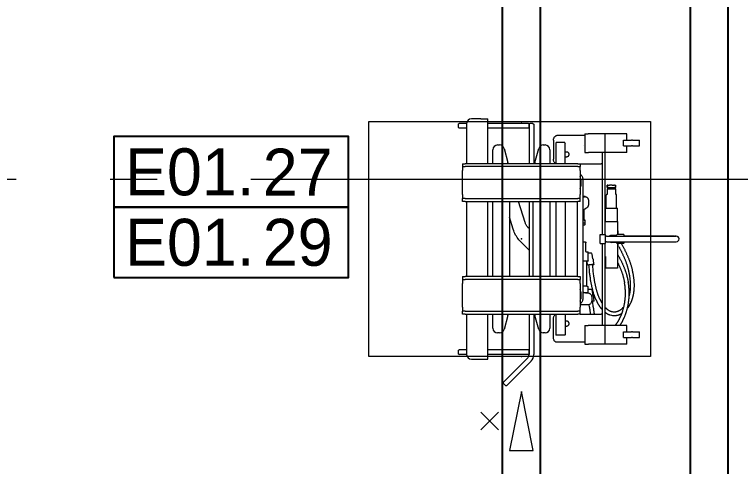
# Model space of a CAD drawing. Header units: millimetres. Extents: x -187347 to 135007, y -6415 to 292048.
# Drawn here: x -66395 to -64849, y 25443 to 26405 of the extents above; entities that cross this region are included whole.
import ezdxf
from ezdxf.enums import TextEntityAlignment as Align

# ---------------------------------------------------------------- set-up
doc = ezdxf.new("R2010")
doc.units = ezdxf.units.MM
doc.header["$LTSCALE"] = 100
doc.linetypes.add('Z_LINE-CNTR', pattern=[17, 12, -2, 1, -2])
doc.layers.get('0').update_dxf_attribs({"lineweight": 18})
doc.layers.add('LAYOUT', color=3, linetype='Continuous', lineweight=18)
doc.layers.add('S-GRID', color=7, linetype='Continuous', lineweight=5)
doc.layers.add('POSNR', color=4, linetype='Continuous')
doc.layers.add('STEEL', color=5, linetype='Continuous')
doc.styles.add('015_100', font='', dxfattribs={"height": 150})
doc.styles.get('015_100').set_extended_font_data('Univers 45 Light')

# ---------------------------------------------------------------- blocks, each defined once
blk = doc.blocks.new('General_posnr_weighing')
at = {"layer": 'POSNR', "color": 4, "linetype": 'Continuous'}
blk.add_lwpolyline([(-250, -75), (250, -75), (250, 75), (-250, 75)], close=True, dxfattribs=at)
at = {"layer": 'POSNR', "color": 4, "linetype": 'Continuous', "style": '015_100', "flags": 8}
for tag, p in [('E01.', (-88.2, 0)), ('XX', (141.8, 0))]:
    blk.add_attdef(tag, text='', height=100, dxfattribs=at).set_placement(p, align=Align.MIDDLE)
blk = doc.blocks.new('dropstation')
at = {"color": 5, "linetype": 'Continuous', "ltscale": 20}
for p, q in [((858623.5, 732624.4), (858598.5, 732499.4)), ((858648.5, 732499.4), (858623.5, 732624.4)), ((858537.3, 732543.1), (858574.8, 732580.6)), ((858537.3, 732580.6), (858574.8, 732543.1)), ((858598.5, 732499.4), (858648.5, 732499.4))]:
    blk.add_line(p, q, dxfattribs=at)
for p in [(858623.5, 733198.5), (858623.5, 732949.4), (858623.5, 732699.4)]:
    blk.add_point(p, dxfattribs=at)
at = {"layer": 'LAYOUT'}
for p, q in [((858537.5, 733205.4), (858517, 733205.4)), ((858537.5, 733205.4), (858552, 733205.4)), ((858552, 733109.4), (858552, 733205.4)), ((858489.9, 733194.4), (858490.9, 733195.4)), ((858489.9, 733190.4), (858489.9, 733194.4)), ((858489.9, 733186.4), (858489.9, 733190.4)), ((858489.9, 733186.4), (858490.9, 733185.4)), ((858507, 733195.4), (858490.9, 733195.4)), ((858507, 733185.4), (858490.9, 733185.4)), ((858507, 733195.4), (858507, 733109.4)), ((858562.5, 733195.4), (858552, 733195.4)), ((858562.5, 733185.4), (858552, 733185.4)), ((858638.9, 733195.4), (858562.5, 733195.4)), ((858638.9, 733185.4), (858562.5, 733185.4)), ((858639.9, 733194.4), (858638.9, 733195.4)), ((858639.9, 733186.4), (858638.9, 733185.4)), ((858641.9, 733195.4), (858639.9, 733193.4)), ((858639.9, 733190.4), (858639.9, 733194.4)), ((858639.9, 733193.4), (858639.9, 733109.4)), ((858639.9, 733186.4), (858639.9, 733190.4)), ((858647.9, 733195.4), (858641.9, 733195.4)), ((858647.9, 733195.4), (858649.9, 733193.4)), ((858649.9, 733193.4), (858649.9, 733109.4)), ((858758.4, 733169.4), (858699.1, 733169.4)), ((858758.4, 733173.4), (858765.5, 733173.4)), ((858758.4, 733173.4), (858758.4, 733133.4)), ((858811.5, 733173.4), (858765.5, 733173.4)), ((858802.3, 733173.4), (858766.2, 733173.4)), ((858802.3, 733133.4), (858802.3, 733173.4)), ((858848.3, 733173.4), (858802.3, 733173.4)), ((858848.3, 733159.4), (858848.3, 733173.4)), ((858692, 733159.4), (858692, 733119.4)), ((858697.8, 733154.4), (858696.8, 733153.4)), ((858700.5, 733154.4), (858697.8, 733154.4)), ((858715.8, 733154.4), (858700.5, 733154.4)), ((858715.8, 733154.4), (858716.7, 733153.5)), ((858841.2, 733159.4), (858855.3, 733159.4)), ((858841.2, 733147.4), (858841.2, 733159.4)), ((858855.4, 733159.4), (858855.3, 733159.4)), ((858855.4, 733159.4), (858858.3, 733159.4)), ((858860.3, 733159.4), (858858.3, 733159.4)), ((858860.3, 733159.4), (858875.3, 733159.4)), ((858875.3, 733147.4), (858875.3, 733159.4)), ((858563, 733109.4), (858563, 733139.4)), ((858573, 733149.4), (858577, 733149.4)), ((858586.6, 733142), (858594.6, 733112.1)), ((858652.4, 733112.1), (858660.4, 733142)), ((858670.1, 733149.4), (858674, 733149.4)), ((858684, 733139.4), (858684, 733109.4)), ((858696.8, 733153.4), (858696.8, 733109.4)), ((858716.7, 733153.5), (858716.8, 733153.4)), ((858716.8, 733109.4), (858716.8, 733153.4)), ((858756.6, 733147.8), (858756.6, 733147.8)), ((858756.6, 733147.8), (858756.6, 733147.8)), ((858841.2, 733147.4), (858855.3, 733147.4)), ((858848.3, 733133.4), (858848.3, 733147.4)), ((858855.4, 733147.4), (858855.3, 733147.4)), ((858855.4, 733147.4), (858858.3, 733147.4)), ((858860.3, 733147.4), (858858.3, 733147.4)), ((858860.3, 733147.4), (858875.3, 733147.4)), ((858716.8, 733134.9), (858720.6, 733134.9)), ((858716.8, 733123.9), (858720.6, 733123.9)), ((858758.4, 733133.4), (858765.5, 733133.4)), ((858765.5, 733133.4), (858766.2, 733133.4)), ((858802.3, 733133.4), (858766.2, 733133.4)), ((858796.3, 732958.9), (858796.3, 733133.4)), ((858802.3, 732986.4), (858802.3, 733133.4)), ((858848.3, 733133.4), (858802.3, 733133.4)), ((858498.5, 733109.4), (858503.5, 733109.4)), ((858498.5, 733109.4), (858498.5, 733103.4)), ((858743.5, 733109.4), (858503.5, 733109.4)), ((858743.5, 733109.4), (858748.5, 733109.4)), ((858748.5, 733109.4), (858793.8, 733109.4)), ((858748.5, 733109.4), (858748.5, 733103.4)), ((858796.3, 733109.4), (858793.8, 733109.4)), ((858498.5, 733103.4), (858498.5, 733094.8)), ((858498.5, 733103.4), (858503.5, 733103.4)), ((858498.5, 733043.9), (858498.5, 733094.8)), ((858743.5, 733103.4), (858503.5, 733103.4)), ((858743.5, 733103.4), (858748.5, 733103.4)), ((858748.5, 733094.8), (858748.5, 733103.4)), ((858748.5, 733094.8), (858748.5, 733043.9)), ((858749.3, 733087.4), (858748.5, 733088)), ((858750, 733076.9), (858750, 733061.9)), ((858754.6, 733074.4), (858754.6, 732824.4)), ((858806.5, 733064.2), (858806.5, 733059.2)), ((858806.5, 733064.2), (858806.5, 733064.2)), ((858806.5, 733059.2), (858806.5, 733064.2)), ((858807.9, 733064.2), (858806.5, 733064.2)), ((858807.9, 733064.2), (858808.3, 733064.2)), ((858808.3, 733064.2), (858809.4, 733064.2)), ((858809.4, 733064.2), (858810.7, 733064.2)), ((858810.7, 733064.2), (858811.4, 733064.2)), ((858814, 733064.2), (858811.4, 733064.2)), ((858817, 733064.2), (858814, 733064.2)), ((858817, 733064.2), (858819.7, 733064.2)), ((858819.7, 733064.2), (858820.4, 733064.2)), ((858821.7, 733064.2), (858820.4, 733064.2)), ((858821.7, 733064.2), (858822.8, 733064.2)), ((858822.8, 733064.2), (858823.2, 733064.2)), ((858823.2, 733064.2), (858824.5, 733064.2)), ((858824.5, 733059.2), (858824.5, 733064.2)), ((858824.5, 733059.2), (858824.5, 733064.2)), ((858824.5, 733064.2), (858824.5, 733064.2)), ((858806.5, 733059.2), (858806.5, 733059.2)), ((858806.5, 733059.2), (858807.9, 733059.2)), ((858806.5, 733056), (858806.5, 733044)), ((858806.7, 733056.2), (858824.3, 733056.2)), ((858807.9, 733059.2), (858807.9, 733056.2)), ((858807.9, 733059.2), (858808.3, 733059.2)), ((858808.3, 733059.2), (858808.4, 733059.2)), ((858809.4, 733059.2), (858808.4, 733059.2)), ((858809.4, 733059.2), (858810.7, 733059.2)), ((858810.7, 733059.2), (858811.4, 733059.2)), ((858811.4, 733059.2), (858814, 733059.2)), ((858814, 733059.2), (858814.3, 733059.2)), ((858814.3, 733059.2), (858816.8, 733059.2)), ((858816.8, 733059.2), (858817, 733059.2)), ((858817, 733059.2), (858819.7, 733059.2)), ((858819.7, 733059.2), (858820.4, 733059.2)), ((858820.4, 733059.2), (858821.7, 733059.2)), ((858822.6, 733059.2), (858821.7, 733059.2)), ((858822.6, 733059.2), (858822.8, 733059.2)), ((858822.8, 733059.2), (858823.2, 733059.2)), ((858823.1, 733056.2), (858823.1, 733059.2)), ((858823.2, 733059.2), (858824.5, 733059.2)), ((858824.5, 733059.2), (858824.5, 733059.2)), ((858824.5, 733044), (858824.5, 733056)), ((858498.5, 733043.9), (858498.5, 733035.4)), ((858503.5, 733035.4), (858498.5, 733035.4)), ((858498.5, 733029.4), (858498.5, 733035.4)), ((858503.5, 733035.4), (858743.5, 733035.4)), ((858748.5, 733035.4), (858743.5, 733035.4)), ((858748.5, 733035.4), (858748.5, 733043.9)), ((858748.5, 733029.4), (858748.5, 733035.4)), ((858759.2, 733039.4), (858755, 733039.4)), ((858804.5, 733015.2), (858804.5, 733042.7)), ((858806.5, 733044.2), (858805.9, 733044.2)), ((858806.5, 733044.2), (858806, 733044.2)), ((858806.6, 733043.9), (858806.5, 733044)), ((858825, 733044.2), (858824.5, 733044.2)), ((858826.5, 733015.2), (858826.5, 733042.7)), ((858503.5, 733029.4), (858498.5, 733029.4)), ((858503.5, 733029.4), (858743.5, 733029.4)), ((858507, 733029.4), (858507, 732869.4)), ((858552, 732869.4), (858552, 733029.4)), ((858563, 732869.4), (858563, 733029.4)), ((858598, 733029.4), (858598, 732869.4)), ((858631.6, 732984.2), (858617.5, 733029.4)), ((858639.9, 733029.4), (858639.9, 732869.4)), ((858649, 732869.4), (858649, 733029.4)), ((858684, 733029.4), (858684, 732869.4)), ((858696.8, 733029.4), (858696.8, 732869.4)), ((858716.8, 733029.4), (858716.8, 732869.4)), ((858742.2, 733029.4), (858742.2, 732869.4)), ((858748.5, 733029.4), (858743.5, 733029.4)), ((858802.6, 733015.2), (858828.5, 733015.2)), ((858802.6, 732986.4), (858802.6, 733015.2)), ((858828.5, 732986.4), (858828.5, 733015.2)), ((858754.6, 733009.4), (858758.7, 733013.3)), ((858757.5, 733012.1), (858757.5, 733012.2)), ((858757.5, 732989.4), (858757.5, 733012.1)), ((858606.2, 732970.1), (858598, 732996)), ((858758.9, 732989.4), (858754.6, 732989.4)), ((858755.3, 732989.4), (858754.6, 732989.4)), ((858754.6, 732983.9), (858758.9, 732983.9)), ((858757.5, 732989.4), (858755.3, 732989.4)), ((858757.9, 732983.9), (858758.2, 732983.8)), ((858759.4, 732983.9), (858759.4, 732989.4)), ((858802.3, 732986.4), (858828.8, 732986.4)), ((858802.3, 732958.8), (858802.3, 732986.4)), ((858828.8, 732958.9), (858828.8, 732986.4)), ((858639.9, 732971.6), (858637.5, 732974)), ((858754.6, 732977.9), (858754.9, 732978.2)), ((858754.7, 732975.9), (858754.9, 732975.7)), ((858754.9, 732978.2), (858754.9, 732978.9)), ((858754.9, 732943.2), (858754.9, 732975.7)), ((858757.9, 732978.9), (858758.2, 732979)), ((858758.8, 732983.6), (858758.8, 732979.2)), ((858828.8, 732974.5), (858828.8, 732974.9)), ((858828.8, 732974.1), (858828.8, 732974.5)), ((858828.8, 732972.1), (858828.8, 732974.1)), ((858828.8, 732973.5), (858828.8, 732973.7)), ((858828.8, 732972.5), (858828.8, 732972.9)), ((858791.4, 732957.6), (858791.4, 732958.9)), ((858791.4, 732958.9), (858802.2, 732958.9)), ((858791.4, 732949.4), (858791.4, 732957.6)), ((858802.4, 732958.7), (858802.2, 732958.9)), ((858802.4, 732949.4), (858802.4, 732958.7)), ((858804.9, 732955.4), (858802.4, 732955.4)), ((858804.9, 732955.4), (858824.9, 732955.4)), ((858825.6, 732957), (858815.5, 732957)), ((858824.9, 732955.4), (858884.9, 732955.4)), ((858825.6, 732957), (858827.5, 732958.9)), ((858841.2, 732958.9), (858827.5, 732958.9)), ((858828.8, 732966.4), (858828.8, 732958.9)), ((858841.5, 732958.6), (858841.2, 732958.9)), ((858841.5, 732958.6), (858841.5, 732955.4)), ((858864, 732955.4), (858844, 732955.4)), ((858920.6, 732955.4), (858864, 732955.4)), ((858953.5, 732955.4), (858950.9, 732955.4)), ((858637.6, 732928.1), (858620.3, 732945.5)), ((858760.9, 732922.5), (858760.9, 732941.2)), ((858791.4, 732941.2), (858791.4, 732949.4)), ((858791.4, 732939.9), (858791.4, 732941.2)), ((858791.4, 732939.9), (858802.2, 732939.9)), ((858796.3, 732765.4), (858796.3, 732939.9)), ((858802.4, 732940.1), (858802.2, 732939.9)), ((858802.3, 732912.4), (858802.3, 732939.9)), ((858802.4, 732940.1), (858802.4, 732949.4)), ((858804.9, 732943.4), (858802.5, 732943.4)), ((858804.9, 732943.4), (858824.9, 732943.4)), ((858825.6, 732941.8), (858815.5, 732941.8)), ((858824.9, 732943.4), (858884.9, 732943.4)), ((858825.6, 732941.8), (858827.5, 732939.9)), ((858841.2, 732939.9), (858827.5, 732939.9)), ((858828.8, 732912.4), (858828.8, 732939.9)), ((858828.8, 732939.9), (858828.8, 732932.4)), ((858841.5, 732940.2), (858841.2, 732939.9)), ((858841.5, 732943.4), (858841.5, 732940.2)), ((858884.9, 732943.4), (858930.8, 732943.4)), ((858930.8, 732943.4), (858951.7, 732943.4)), ((858951.7, 732943.4), (858953.5, 732943.4)), ((858761.2, 732922.1), (858764.5, 732922.1)), ((858765.9, 732902.5), (858765.9, 732921.8)), ((858828.8, 732924.5), (858828.8, 732925.9)), ((858828.8, 732923.1), (858828.8, 732924.5)), ((858828.8, 732923.5), (858828.8, 732923.9)), ((858766.2, 732919.5), (858771.2, 732919.5)), ((858771.2, 732919.5), (858771.2, 732919.5)), ((858774.6, 732916.7), (858774.6, 732916.7)), ((858774.6, 732916.7), (858774.6, 732916.7)), ((858775.6, 732907), (858774.6, 732916.7)), ((858775.6, 732907), (858777.1, 732905.8)), ((858802.3, 732765.4), (858802.3, 732912.4)), ((858802.6, 732912.4), (858802.6, 732887.4)), ((858828.5, 732912.4), (858828.5, 732887.4)), ((858828.8, 732915.7), (858830.4, 732913)), ((858763.2, 732848.9), (858763.2, 732901.6)), ((858764.3, 732893.7), (858763.5, 732901.9)), ((858767.6, 732891.4), (858767.2, 732894.6)), ((858768.6, 732881.3), (858767.6, 732891.4)), ((858775.5, 732892.2), (858775.2, 732895.4)), ((858776.6, 732882.1), (858775.5, 732892.2)), ((858778.2, 732895.1), (858777.2, 732905.7)), ((858777.9, 732894.7), (858778.2, 732895)), ((858828.5, 732887.4), (858802.6, 732887.4)), ((858498.5, 732869.4), (858503.5, 732869.4)), ((858498.5, 732869.4), (858498.5, 732863.4)), ((858498.5, 732863.4), (858498.5, 732854.8)), ((858498.5, 732863.4), (858503.5, 732863.4)), ((858743.5, 732869.4), (858503.5, 732869.4)), ((858743.5, 732863.4), (858503.5, 732863.4)), ((858743.5, 732869.4), (858748.5, 732869.4)), ((858743.5, 732863.4), (858748.5, 732863.4)), ((858748.5, 732869.4), (858748.5, 732863.4)), ((858748.5, 732854.8), (858748.5, 732863.4)), ((858498.5, 732803.9), (858498.5, 732854.8)), ((858748.5, 732854.8), (858748.5, 732803.9)), ((858764.6, 732848.3), (858763.9, 732848.3)), ((858766, 732834.9), (858765.9, 732848)), ((858750, 732836.9), (858750, 732821.9)), ((858754.6, 732836.7), (858754.9, 732836.4)), ((858760.2, 732834.4), (858765.9, 732834.4)), ((858766.3, 732842.2), (858771.2, 732842.2)), ((858771.3, 732842.2), (858771.2, 732842.2)), ((858774.7, 732839.4), (858774.7, 732839.4)), ((858774.7, 732839.4), (858774.7, 732839.4)), ((858775.7, 732829.7), (858774.7, 732839.4)), ((858775.6, 732829.7), (858777.2, 732828.5)), ((858775.6, 732814.9), (858775.3, 732817.8)), ((858776.6, 732804.8), (858775.6, 732814.9)), ((858778.3, 732817.8), (858777.2, 732828.4)), ((858778, 732817.4), (858778.3, 732817.7)), ((858498.5, 732803.9), (858498.5, 732795.4)), ((858748.5, 732810.8), (858749.3, 732811.4)), ((858765.9, 732809.4), (858748.5, 732809.4)), ((858748.5, 732795.4), (858748.5, 732803.9)), ((858768.6, 732804), (858768.1, 732809.8)), ((858503.5, 732795.4), (858498.5, 732795.4)), ((858498.5, 732789.4), (858498.5, 732795.4)), ((858503.5, 732789.4), (858498.5, 732789.4)), ((858503.5, 732795.4), (858743.5, 732795.4)), ((858503.5, 732789.4), (858743.5, 732789.4)), ((858507, 732789.4), (858507, 732703.4)), ((858552, 732693.4), (858552, 732789.4)), ((858563, 732759.4), (858563, 732789.4)), ((858594.6, 732786.7), (858586.6, 732756.8)), ((858639.9, 732789.4), (858639.9, 732703.4)), ((858649.9, 732789.4), (858649.9, 732703.4)), ((858660.4, 732756.8), (858652.4, 732786.7)), ((858684, 732789.4), (858684, 732759.4)), ((858696.8, 732789.4), (858696.8, 732745.4)), ((858716.8, 732789.4), (858716.8, 732745.4)), ((858748.5, 732795.4), (858743.5, 732795.4)), ((858748.5, 732789.4), (858743.5, 732789.4)), ((858748.5, 732789.4), (858748.5, 732795.4)), ((858748.5, 732789.4), (858793.8, 732789.4)), ((858796.3, 732789.4), (858793.8, 732789.4)), ((858692, 732739.4), (858692, 732779.4)), ((858716.8, 732774.9), (858720.6, 732774.9)), ((858716.8, 732763.9), (858720.6, 732763.9)), ((858758.4, 732765.4), (858765.5, 732765.4)), ((858758.4, 732765.4), (858758.4, 732725.4)), ((858811.5, 732765.4), (858765.5, 732765.4)), ((858802.3, 732765.4), (858766.2, 732765.4)), ((858802.3, 732725.4), (858802.3, 732765.4)), ((858848.3, 732765.4), (858802.3, 732765.4)), ((858848.3, 732751.4), (858848.3, 732765.4)), ((858577, 732749.4), (858573, 732749.4)), ((858674, 732749.4), (858670.1, 732749.4)), ((858697.8, 732744.4), (858696.8, 732745.4)), ((858700.5, 732744.4), (858697.8, 732744.4)), ((858715.8, 732744.4), (858700.5, 732744.4)), ((858715.8, 732744.4), (858716.7, 732745.3)), ((858716.7, 732745.3), (858716.8, 732745.4)), ((858841.2, 732751.4), (858855.3, 732751.4)), ((858841.2, 732739.4), (858841.2, 732751.4)), ((858841.2, 732739.4), (858855.3, 732739.4)), ((858848.3, 732725.4), (858848.3, 732739.4)), ((858855.4, 732751.4), (858855.3, 732751.4)), ((858855.4, 732739.4), (858855.3, 732739.4)), ((858855.4, 732751.4), (858858.3, 732751.4)), ((858855.4, 732739.4), (858858.3, 732739.4)), ((858860.3, 732751.4), (858858.3, 732751.4)), ((858860.3, 732739.4), (858858.3, 732739.4)), ((858860.3, 732751.4), (858875.3, 732751.4)), ((858860.3, 732739.4), (858875.3, 732739.4)), ((858875.3, 732739.4), (858875.3, 732751.4)), ((858758.4, 732729.4), (858699.1, 732729.4)), ((858758.4, 732725.4), (858765.5, 732725.4)), ((858765.5, 732725.4), (858766.2, 732725.4)), ((858802.3, 732725.4), (858766.2, 732725.4)), ((858848.3, 732725.4), (858802.3, 732725.4)), ((858489.9, 732712.4), (858490.9, 732713.4)), ((858489.9, 732708.4), (858489.9, 732712.4)), ((858489.9, 732704.4), (858489.9, 732708.4)), ((858507, 732713.4), (858490.9, 732713.4)), ((858562.5, 732713.4), (858552, 732713.4)), ((858638.9, 732713.4), (858562.5, 732713.4)), ((858639.9, 732712.4), (858638.9, 732713.4)), ((858639.9, 732708.4), (858639.9, 732712.4)), ((858639.9, 732704.4), (858639.9, 732708.4)), ((858489.9, 732704.4), (858490.9, 732703.4)), ((858507, 732703.4), (858490.9, 732703.4)), ((858517, 732693.4), (858537.5, 732693.4)), ((858537.5, 732693.4), (858552, 732693.4)), ((858562.5, 732703.4), (858552, 732703.4)), ((858638.9, 732703.4), (858562.5, 732703.4)), ((858637, 732696.3), (858585.4, 732644.7)), ((858639.9, 732704.4), (858638.9, 732703.4)), ((858644.1, 732689.2), (858592.5, 732637.6)), ((858585.4, 732641.9), (858585.4, 732644.7)), ((858589.6, 732637.6), (858585.4, 732641.9)), ((858589.6, 732637.6), (858592.5, 732637.6))]:
    blk.add_line(p, q, dxfattribs=at)
for points in [[(858692, 733159.4), (858692.1, 733160.8), (858692.3, 733162.2), (858692.6, 733163.5), (858693.1, 733164.8), (858693.7, 733165.9), (858694.4, 733166.9), (858695.2, 733167.8), (858696.1, 733168.5), (858697.1, 733169), (858698, 733169.3), (858699.1, 733169.4)], [(858720.6, 733134.9), (858721.1, 733134.8), (858721.7, 733134.7), (858722.2, 733134.4), (858722.6, 733134.1), (858723.1, 733133.7), (858723.5, 733133.1), (858723.8, 733132.6), (858724.1, 733131.9), (858724.3, 733131.2), (858724.4, 733130.5), (858724.5, 733129.8), (858724.5, 733129), (858724.4, 733128.3), (858724.3, 733127.5), (858724.1, 733126.9), (858723.8, 733126.2), (858723.5, 733125.6), (858723.1, 733125.1), (858722.6, 733124.7), (858722.2, 733124.3), (858721.7, 733124.1), (858721.1, 733123.9), (858720.6, 733123.9)], [(858696.8, 733109.9), (858695.9, 733110.4), (858695.1, 733111.1), (858694.3, 733112), (858693.6, 733113), (858693, 733114.1), (858692.6, 733115.3), (858692.3, 733116.6), (858692, 733118), (858692, 733119.4)], [(858749.3, 733087.4), (858750.3, 733086.4), (858751.2, 733085.3), (858752.1, 733084), (858752.8, 733082.6), (858753.4, 733081.1), (858753.9, 733079.5), (858754.3, 733077.8), (858754.5, 733076.1), (858754.6, 733074.4)], [(858754.6, 733037.5), (858755, 733037.9), (858755.5, 733038.2), (858756, 733038.5), (858756.5, 733038.8), (858757.1, 733039), (858757.6, 733039.2), (858758.1, 733039.3), (858758.7, 733039.4), (858759.2, 733039.4)], [(858754.6, 733039.4), (858754.6, 733039.4), (858754.7, 733039.4), (858754.7, 733039.4), (858754.7, 733039.4), (858754.8, 733039.4), (858754.8, 733039.4), (858754.9, 733039.4), (858754.9, 733039.4), (858755, 733039.4)], [(858759.2, 733039.4), (858760, 733039.3), (858760.8, 733039.2), (858761.6, 733038.9), (858762.4, 733038.6), (858763.1, 733038.1), (858763.8, 733037.6), (858764.5, 733036.9), (858765.1, 733036.2), (858765.7, 733035.4)], [(858758.7, 733013.3), (858758.9, 733013.5), (858759.2, 733013.7), (858759.4, 733013.9), (858759.7, 733014), (858760, 733014.2), (858760.2, 733014.3), (858760.5, 733014.5), (858760.8, 733014.6), (858761.1, 733014.7)], [(858765.7, 733018.4), (858765.3, 733017.8), (858764.8, 733017.2), (858764.4, 733016.7), (858763.9, 733016.2), (858763.3, 733015.8), (858762.8, 733015.5), (858762.2, 733015.1), (858761.7, 733014.9), (858761.1, 733014.7)], [(858637.5, 732974), (858636.7, 732974.9), (858635.9, 732975.8), (858635.1, 732976.9), (858634.4, 732978), (858633.8, 732979.1), (858633.1, 732980.3), (858632.6, 732981.6), (858632.1, 732982.9), (858631.6, 732984.2)], [(858757.5, 732989.4), (858757.9, 732989.4), (858758.3, 732989.4), (858758.5, 732989.4), (858758.8, 732989.4), (858759, 732989.4), (858759.2, 732989.4), (858759.3, 732989.4), (858759.3, 732989.4), (858759.4, 732989.4)], [(858759.4, 732989.4), (858759.4, 732989.4), (858759.3, 732989.4), (858759.3, 732989.4), (858759.3, 732989.4), (858759.2, 732989.4), (858759.2, 732989.4), (858759.1, 732989.4), (858759, 732989.4), (858758.9, 732989.4)], [(858759.4, 732983.9), (858759.4, 732983.9), (858759.4, 732983.9), (858759.3, 732983.9), (858759.3, 732983.9), (858759.2, 732983.9), (858759.2, 732983.9), (858759.1, 732983.9), (858759, 732983.9), (858758.9, 732983.9)], [(858620.3, 732945.5), (858618.3, 732947.6), (858616.4, 732949.9), (858614.6, 732952.4), (858612.9, 732955.1), (858611.3, 732957.8), (858609.8, 732960.7), (858608.5, 732963.7), (858607.2, 732966.9), (858606.2, 732970.1)], [(858757.9, 732978.9), (858757.8, 732978.9), (858757.7, 732978.9), (858757.5, 732978.9), (858757.2, 732978.9), (858756.8, 732978.9), (858756.3, 732978.9), (858755.8, 732978.9), (858755.2, 732978.9), (858754.6, 732978.9)], [(858754.6, 732975.9), (858754.6, 732975.9), (858754.6, 732975.9), (858754.6, 732975.9), (858754.6, 732975.9), (858754.7, 732975.9), (858754.7, 732975.9), (858754.7, 732975.9), (858754.7, 732975.9), (858754.7, 732975.9)], [(858884.9, 732955.3), (858885.5, 732955.3), (858885.8, 732955.3), (858886.5, 732955.4), (858887.3, 732955.4), (858887.6, 732955.4), (858888, 732955.4), (858888.8, 732955.4), (858890.3, 732955.4), (858891.8, 732955.4), (858894.1, 732955.4), (858898.4, 732955.4), (858918.1, 732955.4), (858930.8, 732955.4)], [(858949.4, 732955.3), (858949.3, 732955.3), (858949.3, 732955.3), (858949.1, 732955.4), (858948.9, 732955.4), (858948.8, 732955.4), (858948.7, 732955.4), (858948.6, 732955.4), (858948.5, 732955.4), (858948.3, 732955.4), (858947.7, 732955.4), (858947.2, 732955.4), (858946.7, 732955.4), (858945.9, 732955.4), (858944.1, 732955.4), (858935.1, 732955.4), (858929.3, 732955.4), (858927.6, 732955.4), (858926, 732955.4), (858924.8, 732955.4), (858923.8, 732955.4), (858923.3, 732955.4), (858923, 732955.4), (858922.7, 732955.4), (858922.4, 732955.4), (858922.1, 732955.4), (858921.5, 732955.4), (858921.1, 732955.3), (858920.9, 732955.3), (858920.6, 732955.3)], [(858930.8, 732955.3), (858930.9, 732955.3), (858931.1, 732955.3), (858931.2, 732955.3), (858931.6, 732955.4), (858932, 732955.4), (858932.1, 732955.4), (858932.4, 732955.4), (858932.6, 732955.4), (858932.7, 732955.4), (858933, 732955.4), (858933.5, 732955.4), (858933.9, 732955.4), (858934.3, 732955.4), (858935.2, 732955.4), (858936, 732955.4), (858937.2, 732955.4), (858940.5, 732955.4), (858951.7, 732955.4)], [(858951.7, 732955.3), (858951.8, 732955.4), (858951.8, 732955.4), (858951.8, 732955.4), (858951.9, 732955.4), (858951.9, 732955.4), (858951.9, 732955.4), (858951.9, 732955.4), (858952, 732955.4), (858952.1, 732955.4), (858952.2, 732955.4), (858952.4, 732955.4), (858952.6, 732955.4), (858953.5, 732955.4), (858953.5, 732955.4)], [(858754.9, 732943.2), (858754.9, 732943.2), (858754.9, 732943.2), (858754.9, 732943.2), (858754.8, 732943.2), (858754.8, 732943.2), (858754.7, 732943.2), (858754.7, 732943.2), (858754.6, 732943.2), (858754.6, 732943.2)], [(858754.9, 732943.2), (858758, 732943.2), (858758.8, 732943.2), (858758.9, 732943.2), (858759, 732943.2), (858759.1, 732943.2), (858759.2, 732943.2), (858759.2, 732943.2), (858759.3, 732943.2), (858759.4, 732943.1), (858759.4, 732943.1), (858759.5, 732943.1), (858759.6, 732943.1), (858759.6, 732943), (858759.7, 732943), (858759.8, 732943), (858759.8, 732943), (858759.9, 732942.9), (858760, 732942.9), (858760, 732942.8), (858760.1, 732942.8), (858760.1, 732942.8), (858760.2, 732942.7), (858760.3, 732942.7), (858760.3, 732942.6), (858760.4, 732942.6), (858760.4, 732942.5), (858760.4, 732942.5), (858760.5, 732942.4), (858760.5, 732942.3), (858760.6, 732942.3), (858760.6, 732942.2), (858760.7, 732942.2), (858760.7, 732942.1), (858760.7, 732942), (858760.7, 732942), (858760.8, 732941.9), (858760.8, 732941.8), (858760.8, 732941.8), (858760.8, 732941.7), (858760.9, 732941.6), (858760.9, 732941.6), (858760.9, 732941.5), (858760.9, 732941.4), (858760.9, 732941.3), (858760.9, 732941.3), (858760.9, 732941.2)], [(858836.4, 732939.9), (858837.1, 732938.7), (858837.8, 732937.4), (858838.4, 732936.2), (858839.1, 732935), (858839.8, 732933.7), (858840.4, 732932.5), (858841.1, 732931.2), (858841.7, 732930), (858842.4, 732928.7), (858843, 732927.5), (858843.6, 732926.2), (858844.2, 732924.9), (858844.9, 732923.7), (858845.5, 732922.4), (858846.1, 732921.1), (858846.7, 732919.9), (858847.2, 732918.6), (858847.8, 732917.3), (858848.4, 732916.1), (858849, 732914.8), (858849.5, 732913.5), (858850.1, 732912.2), (858850.6, 732910.9), (858851.1, 732909.7), (858851.6, 732908.4), (858852.2, 732907.1), (858852.7, 732905.8), (858853.2, 732904.5), (858853.6, 732903.2), (858854.1, 732901.9), (858854.6, 732900.6), (858855, 732899.4), (858855.5, 732898.1), (858855.9, 732896.8), (858856.3, 732895.5), (858856.8, 732894.2), (858857.2, 732892.9), (858857.6, 732891.6), (858857.9, 732890.4), (858858.3, 732889.1), (858858.7, 732887.8), (858859, 732886.5), (858859.4, 732885.2), (858859.7, 732884)], [(858637.6, 732928.1), (858637.9, 732927.8), (858638.1, 732927.5), (858638.4, 732927.3), (858638.7, 732927), (858638.9, 732926.7), (858639.2, 732926.4), (858639.4, 732926.1), (858639.7, 732925.9), (858639.9, 732925.6)], [(858764.5, 732922.1), (858764.6, 732922.1), (858764.7, 732922.1), (858764.8, 732922.1), (858764.9, 732922.1), (858764.9, 732922.1), (858765, 732922.1), (858765.1, 732922.1), (858765.1, 732922.1), (858765.2, 732922.1)], [(858765.2, 732922.1), (858765.6, 732922.1), (858765.6, 732922.1), (858765.7, 732922.1), (858765.7, 732922.1), (858765.7, 732922.1), (858765.8, 732922.1), (858765.8, 732922), (858765.8, 732922), (858765.9, 732922), (858765.9, 732921.9), (858765.9, 732921.9), (858765.9, 732921.8), (858765.9, 732921.8)], [(858830.9, 732933.4), (858831.5, 732932.2), (858832.2, 732931), (858832.8, 732929.8), (858833.4, 732928.6), (858834.1, 732927.4), (858834.7, 732926.1), (858835.3, 732924.9), (858835.9, 732923.7), (858836.5, 732922.5), (858837.1, 732921.3), (858837.7, 732920.1), (858838.3, 732918.8), (858838.9, 732917.6), (858839.5, 732916.4), (858840, 732915.2), (858840.6, 732913.9), (858841.1, 732912.7), (858841.7, 732911.5), (858842.2, 732910.2), (858842.7, 732909), (858843.3, 732907.8), (858843.8, 732906.5), (858844.3, 732905.3), (858844.8, 732904.1), (858845.2, 732902.8), (858845.7, 732901.6), (858846.2, 732900.4), (858846.6, 732899.1), (858847.1, 732897.9), (858847.5, 732896.7), (858847.9, 732895.4), (858848.4, 732894.2), (858848.8, 732893), (858849.2, 732891.7), (858849.5, 732890.5), (858849.9, 732889.3), (858850.3, 732888.1), (858850.6, 732886.8), (858851, 732885.6), (858851.3, 732884.4), (858851.6, 732883.2), (858852, 732882)], [(858830.4, 732913), (858831, 732911.9), (858831.6, 732910.8), (858832.3, 732909.7), (858832.9, 732908.5), (858833.5, 732907.4), (858834.1, 732906.2), (858834.7, 732905.1), (858835.3, 732903.9), (858835.9, 732902.8), (858836.5, 732901.6), (858837, 732900.5), (858837.6, 732899.3), (858838.2, 732898.1), (858838.7, 732897), (858839.2, 732895.8), (858839.8, 732894.6), (858840.3, 732893.4), (858840.8, 732892.3), (858841.3, 732891.1), (858841.8, 732889.9), (858842.2, 732888.7), (858842.7, 732887.5), (858843.2, 732886.3), (858843.6, 732885.2), (858844, 732884), (858844.5, 732882.8), (858844.9, 732881.6), (858845.3, 732880.4), (858845.7, 732879.2), (858846.1, 732878), (858846.5, 732876.9), (858846.8, 732875.7), (858847.2, 732874.5), (858847.5, 732873.3), (858847.9, 732872.1), (858848.2, 732871), (858848.5, 732869.8), (858848.8, 732868.6), (858849.1, 732867.4), (858849.4, 732866.3), (858849.6, 732865.1), (858849.9, 732863.9), (858850.1, 732862.8), (858850.4, 732861.6), (858850.6, 732860.5), (858850.8, 732859.3), (858851, 732858.2), (858851.2, 732857)], [(858765.3, 732902.2), (858764.8, 732902.2), (858764.1, 732902.2), (858763.2, 732902.2), (858762.1, 732902.2), (858760.9, 732902.2), (858759.5, 732902.2), (858757.9, 732902.2), (858756.3, 732902.2), (858754.6, 732902.2)], [(858764.3, 732893.7), (858764.4, 732893.8), (858764.6, 732893.9), (858764.9, 732894), (858765.3, 732894.2), (858765.8, 732894.3), (858766.5, 732894.4), (858767.2, 732894.6), (858768, 732894.7), (858768.9, 732894.8), (858769.8, 732894.9), (858770.7, 732895.1), (858771.7, 732895.2), (858772.6, 732895.2), (858773.5, 732895.3), (858774.4, 732895.4), (858775.2, 732895.4), (858776, 732895.4), (858776.6, 732895.4), (858777.2, 732895.4), (858777.6, 732895.3), (858778, 732895.3), (858778.2, 732895.2), (858778.2, 732895.1)], [(858765.9, 732902.5), (858765.9, 732902.5), (858765.9, 732902.4), (858765.9, 732902.4), (858765.9, 732902.3), (858765.8, 732902.3), (858765.8, 732902.3), (858765.8, 732902.2), (858765.7, 732902.2), (858765.7, 732902.2), (858765.7, 732902.2), (858765.6, 732902.2), (858765.5, 732902.2), (858765.3, 732902.2)], [(858777.9, 732894.7), (858777.9, 732894.7), (858777.8, 732894.6), (858777.6, 732894.5), (858777.5, 732894.5), (858777.2, 732894.4), (858777, 732894.3), (858776.7, 732894.3), (858776.4, 732894.2), (858776, 732894.1)], [(858776, 732894.1), (858776, 732894.1), (858776, 732894.1), (858776, 732894.1), (858776, 732894.1), (858776, 732894.1), (858776, 732894.1), (858776, 732894.1), (858776, 732894.1), (858776, 732894.1)], [(858777.1, 732905.8), (858777.1, 732905.8), (858777.1, 732905.8), (858777.1, 732905.8), (858777.1, 732905.8), (858777.2, 732905.7), (858777.2, 732905.7), (858777.2, 732905.7), (858777.2, 732905.7), (858777.2, 732905.7)], [(858778.2, 732895.1), (858778.2, 732895.1), (858778.2, 732895.1), (858778.2, 732895.1), (858778.2, 732895.1), (858778.2, 732895.1), (858778.2, 732895.1), (858778.2, 732895.1), (858778.2, 732895.1), (858778.2, 732895)], [(858828.5, 732899.7), (858829.1, 732898.5), (858829.6, 732897.4), (858830.2, 732896.2), (858830.7, 732895.1), (858831.3, 732893.9), (858831.8, 732892.8), (858832.3, 732891.6), (858832.9, 732890.4), (858833.4, 732889.3), (858833.9, 732888.1), (858834.3, 732886.9), (858834.8, 732885.8), (858835.3, 732884.6), (858835.7, 732883.4), (858836.2, 732882.2), (858836.6, 732881.1), (858837, 732879.9), (858837.4, 732878.7), (858837.8, 732877.6), (858838.2, 732876.4), (858838.6, 732875.2), (858839, 732874), (858839.3, 732872.9), (858839.7, 732871.7), (858840, 732870.6), (858840.3, 732869.4), (858840.6, 732868.2), (858840.9, 732867.1), (858841.2, 732865.9), (858841.5, 732864.8), (858841.8, 732863.6), (858842, 732862.5), (858842.3, 732861.3), (858842.5, 732860.2), (858842.7, 732859.1), (858842.9, 732857.9), (858843.1, 732856.8), (858843.3, 732855.7)], [(858782.7, 732819.7), (858782.6, 732820), (858782.3, 732820.4), (858782, 732821.1), (858781.8, 732821.6), (858781.7, 732821.9), (858781.5, 732822.5), (858780.9, 732824), (858780.6, 732824.7), (858780.3, 732825.4), (858779.7, 732827), (858779.2, 732828.6), (858778.6, 732830.3), (858778.1, 732831.9), (858777.5, 732833.6), (858777, 732835.3), (858776.5, 732837), (858776.1, 732838.7), (858775.7, 732840), (858775.4, 732841.2), (858775.1, 732842.5), (858774.8, 732843.8), (858774.4, 732845.1), (858774.1, 732846.4), (858773.8, 732847.7), (858773.6, 732849), (858773.3, 732850.3), (858773, 732851.6), (858772.7, 732852.9), (858772.5, 732854.3), (858772.2, 732855.6), (858772, 732856.9), (858771.7, 732858.3), (858771.5, 732859.6), (858771.1, 732861.8), (858770.8, 732864.1), (858770.5, 732866.3), (858770.1, 732868.6), (858769.8, 732870.8), (858769.5, 732873.1), (858769.3, 732875.3), (858769, 732877.6), (858768.8, 732879.5), (858768.6, 732881.3)], [(858790, 732822.9), (858789.5, 732823.9), (858789.1, 732825), (858788.7, 732826), (858788.2, 732827.1), (858787.8, 732828.2), (858787.4, 732829.3), (858787, 732830.4), (858786.6, 732831.5), (858786.3, 732832.6), (858785.9, 732833.7), (858785.5, 732834.9), (858785.2, 732836.1), (858784.8, 732837.2), (858784.5, 732838.4), (858784.1, 732839.6), (858783.8, 732840.8), (858783.5, 732842), (858783.1, 732843.2), (858782.8, 732844.4), (858782.5, 732845.7), (858782.2, 732846.9), (858781.9, 732848.2), (858781.7, 732849.4), (858781.4, 732850.7), (858781.1, 732851.9), (858780.8, 732853.2), (858780.6, 732854.5), (858780.3, 732855.8), (858780.1, 732857.1), (858779.9, 732858.4), (858779.6, 732859.6), (858779.4, 732860.9), (858779.2, 732862.3), (858779, 732863.6), (858778.8, 732864.9), (858778.6, 732866.2), (858778.4, 732867.5), (858778.2, 732868.8), (858777.8, 732871.5), (858777.5, 732874.1), (858777.1, 732876.8), (858776.8, 732879.5), (858776.6, 732882.1)], [(858854.4, 732831.7), (858854.5, 732832.6), (858854.7, 732833.4), (858854.9, 732834.3), (858855, 732835.2), (858855.2, 732836.1), (858855.3, 732837), (858855.4, 732837.9), (858855.5, 732838.8), (858855.6, 732839.8), (858855.7, 732840.7), (858855.8, 732841.7), (858855.9, 732842.6), (858856, 732843.6), (858856, 732844.6), (858856.1, 732845.6), (858856.1, 732846.5), (858856.2, 732847.9), (858856.2, 732849.3), (858856.2, 732850.6), (858856.2, 732852), (858856.2, 732853.4), (858856.1, 732854.8), (858856, 732856.2), (858856, 732857.7), (858855.9, 732859.1), (858855.7, 732860.6), (858855.6, 732862), (858855.4, 732863.5), (858855.3, 732864.6), (858855.1, 732865.7), (858855, 732866.9), (858854.8, 732868), (858854.6, 732869.1), (858854.5, 732870.3), (858854.3, 732871.4), (858854, 732872.6), (858853.8, 732873.8), (858853.6, 732874.9), (858853.3, 732876.1), (858853.1, 732877.3), (858852.8, 732878.4), (858852.5, 732879.6), (858852.3, 732880.8), (858852, 732882)], [(858862.2, 732830.1), (858862.4, 732831.2), (858862.6, 732832.2), (858862.8, 732833.1), (858862.9, 732833.9), (858863.1, 732834.7), (858863.2, 732835.6), (858863.3, 732836.5), (858863.4, 732837.3), (858863.5, 732838.2), (858863.6, 732839), (858863.7, 732839.9), (858863.8, 732840.8), (858863.9, 732841.7), (858863.9, 732842.6), (858864, 732843.5), (858864.1, 732844.4), (858864.1, 732845.3), (858864.1, 732846.2), (858864.2, 732847.2), (858864.2, 732848.2), (858864.2, 732849.1), (858864.2, 732850.1), (858864.2, 732851.1), (858864.2, 732852), (858864.2, 732853), (858864.2, 732854), (858864.1, 732855.3), (858864, 732856.6), (858864, 732857.9), (858863.9, 732859.1), (858863.8, 732860.5), (858863.7, 732861.8), (858863.5, 732863.1), (858863.4, 732864.4), (858863.2, 732865.6), (858863.1, 732866.8), (858862.9, 732868), (858862.7, 732869.2), (858862.5, 732870.4), (858862.3, 732871.6), (858862.1, 732872.8), (858861.9, 732874.1), (858861.7, 732875.3), (858861.4, 732876.5), (858861.3, 732877.3), (858860.9, 732879), (858860.7, 732880.1), (858860.5, 732880.6), (858860.3, 732881.5), (858860.2, 732882), (858859.9, 732883.1), (858859.7, 732884)], [(858759.5, 732848.9), (858759, 732848.9), (858758.5, 732848.9), (858758, 732848.9), (858757.5, 732848.9), (858756.9, 732848.9), (858756.3, 732848.9), (858755.8, 732848.9), (858755.2, 732848.9), (858754.6, 732848.9)], [(858763.2, 732848.9), (858763.1, 732848.9), (858762.7, 732848.9), (858762.1, 732848.9), (858761.3, 732848.9), (858760.3, 732848.9), (858759.1, 732848.9), (858757.7, 732848.9), (858756.2, 732848.9), (858754.6, 732848.9)], [(858763.4, 732848.9), (858763.3, 732848.9), (858763.2, 732848.9), (858762.9, 732848.9), (858762.6, 732848.9), (858762.1, 732848.9), (858761.6, 732848.9), (858761, 732848.9), (858760.3, 732848.9), (858759.5, 732848.9)], [(858763.2, 732848.9), (858763.2, 732848.9), (858763.3, 732848.9), (858763.3, 732848.9), (858763.3, 732848.9), (858763.4, 732848.9), (858763.4, 732848.9), (858763.4, 732848.9), (858763.4, 732848.9), (858763.4, 732848.9)], [(858764.6, 732848.3), (858764.6, 732848.3), (858764.7, 732848.3), (858764.8, 732848.3), (858764.9, 732848.3), (858765, 732848.3), (858765, 732848.3), (858765.1, 732848.3), (858765.2, 732848.3), (858765.2, 732848.3)], [(858765.2, 732848.3), (858765.6, 732848.3), (858765.7, 732848.3), (858765.7, 732848.3), (858765.7, 732848.3), (858765.8, 732848.3), (858765.8, 732848.3), (858765.8, 732848.2), (858765.9, 732848.2), (858765.9, 732848.2), (858765.9, 732848.1), (858765.9, 732848.1), (858765.9, 732848), (858765.9, 732848)], [(858842.8, 732809.5), (858843, 732810.3), (858843.2, 732811.2), (858843.3, 732812), (858843.5, 732812.9), (858843.6, 732813.7), (858843.7, 732814.6), (858843.9, 732815.5), (858844, 732816.4), (858844.1, 732817.3), (858844.2, 732818.1), (858844.3, 732819), (858844.4, 732819.9), (858844.5, 732820.8), (858844.6, 732821.7), (858844.7, 732822.7), (858844.8, 732823.6), (858844.9, 732824.9), (858845, 732826.3), (858845, 732827.7), (858845.1, 732829), (858845.1, 732830.4), (858845.2, 732831.8), (858845.2, 732833.2), (858845.2, 732834.7), (858845.2, 732835.7), (858845.2, 732836.8), (858845.1, 732837.9), (858845.1, 732839), (858845, 732840), (858845, 732841), (858844.9, 732842.1), (858844.9, 732843.1), (858844.8, 732844.1), (858844.7, 732845.1), (858844.6, 732846.2), (858844.5, 732847.2), (858844.4, 732848.3), (858844.3, 732849.3), (858844.1, 732850.4), (858844, 732851.4), (858843.8, 732852.5), (858843.7, 732853.5), (858843.5, 732854.6), (858843.3, 732855.7)], [(858850.7, 732807.9), (858850.9, 732808.8), (858851, 732809.7), (858851.2, 732810.6), (858851.4, 732811.6), (858851.5, 732812.5), (858851.6, 732813.4), (858851.8, 732814.3), (858851.9, 732815.3), (858852, 732816.2), (858852.2, 732817.2), (858852.3, 732818.1), (858852.4, 732819.1), (858852.5, 732820), (858852.6, 732821), (858852.7, 732822), (858852.8, 732822.9), (858852.8, 732823.8), (858852.9, 732824.6), (858852.9, 732825.5), (858853, 732826.3), (858853, 732827.2), (858853.1, 732828.1), (858853.1, 732828.9), (858853.1, 732829.8), (858853.2, 732830.7), (858853.2, 732831.6), (858853.2, 732832.5), (858853.2, 732833.3), (858853.2, 732834.2), (858853.2, 732835.1), (858853.2, 732836), (858853.2, 732836.9), (858853.1, 732838.1), (858853.1, 732839.3), (858853, 732840.4), (858853, 732841.5), (858852.9, 732842.6), (858852.8, 732843.6), (858852.7, 732844.7), (858852.7, 732845.8), (858852.6, 732846.9), (858852.4, 732848), (858852.3, 732849.1), (858852.2, 732850.3), (858852.1, 732851), (858851.9, 732852.5), (858851.8, 732853.5), (858851.7, 732854), (858851.6, 732854.8), (858851.5, 732855.3), (858851.3, 732856.3), (858851.2, 732857)], [(858760.2, 732834.4), (858759.6, 732834.4), (858759, 732834.5), (858758.4, 732834.6), (858757.8, 732834.8), (858757.2, 732835), (858756.6, 732835.3), (858756, 732835.6), (858755.5, 732836), (858754.9, 732836.4)], [(858766, 732834.9), (858765.8, 732834.9), (858765.5, 732834.9), (858764.9, 732834.9), (858764.2, 732834.9), (858763.2, 732834.9), (858762, 732834.9), (858760.7, 732834.9), (858759.2, 732834.9), (858757.5, 732834.9)], [(858765.9, 732834.4), (858766.9, 732834.3), (858768, 732834), (858769, 732833.6), (858770, 732833), (858770.9, 732832.2), (858771.7, 732831.3), (858772.5, 732830.2), (858773.1, 732829), (858773.7, 732827.8)], [(858849.2, 732801.3), (858849.5, 732801.6), (858849.7, 732801.9), (858850.2, 732802.6), (858850.7, 732803.2), (858851.2, 732803.8), (858851.6, 732804.5), (858851.9, 732804.9), (858852.2, 732805.4), (858852.6, 732805.9), (858853, 732806.5), (858853.3, 732807.1), (858853.7, 732807.6), (858854, 732808.2), (858854.4, 732808.8), (858854.6, 732809.3), (858854.9, 732809.7), (858855.1, 732810.2), (858855.3, 732810.6), (858855.6, 732811), (858855.8, 732811.5), (858856, 732811.9), (858856.2, 732812.4), (858856.4, 732812.8), (858856.6, 732813.3), (858856.9, 732813.7), (858857.1, 732814.2), (858857.3, 732814.6), (858857.5, 732815.1), (858857.7, 732815.6), (858857.9, 732816), (858858.1, 732816.6), (858858.4, 732817.2), (858858.6, 732817.9), (858858.9, 732818.5), (858859.1, 732819.2), (858859.4, 732819.9), (858859.6, 732820.6), (858859.8, 732821.2), (858860.1, 732821.9), (858860.3, 732822.7), (858860.5, 732823.4), (858860.7, 732824.1), (858860.9, 732824.8), (858861.1, 732825.5), (858861.3, 732826.3), (858861.5, 732827), (858861.7, 732827.8), (858861.9, 732828.5), (858862, 732829.3), (858862.2, 732830.1)], [(858754.6, 732824.4), (858754.5, 732822.6), (858754.3, 732820.9), (858753.9, 732819.3), (858753.4, 732817.7), (858752.8, 732816.1), (858752.1, 732814.7), (858751.2, 732813.5), (858750.3, 732812.4), (858749.3, 732811.4)], [(858773.7, 732816), (858773.1, 732814.7), (858772.5, 732813.6), (858771.7, 732812.5), (858770.9, 732811.6), (858770, 732810.8), (858769, 732810.2), (858768, 732809.7), (858766.9, 732809.5), (858765.9, 732809.4)], [(858775.4, 732817.8), (858775.9, 732817.8), (858776.5, 732817.8), (858776.9, 732817.7), (858777.3, 732817.7), (858777.6, 732817.7), (858777.8, 732817.6), (858778, 732817.6), (858778, 732817.5), (858778, 732817.4)], [(858776.1, 732816.8), (858776.1, 732816.8), (858776.1, 732816.8), (858776.1, 732816.8), (858776.1, 732816.8), (858776.1, 732816.8), (858776, 732816.8), (858776, 732816.8), (858776, 732816.8), (858776, 732816.8)], [(858778, 732817.4), (858777.9, 732817.4), (858777.8, 732817.3), (858777.7, 732817.2), (858777.5, 732817.2), (858777.3, 732817.1), (858777, 732817), (858776.8, 732817), (858776.4, 732816.9), (858776.1, 732816.8)], [(858777.2, 732828.5), (858777.2, 732828.5), (858777.2, 732828.5), (858777.2, 732828.5), (858777.2, 732828.5), (858777.2, 732828.4), (858777.2, 732828.4), (858777.2, 732828.4), (858777.2, 732828.4), (858777.2, 732828.4)], [(858778.3, 732817.8), (858778.3, 732817.8), (858778.3, 732817.8), (858778.3, 732817.8), (858778.3, 732817.8), (858778.3, 732817.8), (858778.3, 732817.8), (858778.3, 732817.8), (858778.3, 732817.8), (858778.3, 732817.7)], [(858782.6, 732819.7), (858782.9, 732819.2), (858783.1, 732818.7), (858783.3, 732818.2), (858783.6, 732817.7), (858783.8, 732817.2), (858784, 732816.7), (858784.3, 732816.2), (858784.5, 732815.7), (858784.7, 732815.2), (858785, 732814.7), (858785.2, 732814.2), (858785.5, 732813.7), (858785.7, 732813.3), (858786, 732812.8), (858786.2, 732812.3), (858786.5, 732811.9), (858786.7, 732811.4), (858787, 732810.9), (858787.3, 732810.5), (858787.5, 732810), (858787.8, 732809.6), (858788, 732809.1), (858788.3, 732808.7), (858788.6, 732808.3), (858788.9, 732807.8), (858789.1, 732807.4), (858789.4, 732807), (858789.7, 732806.6), (858789.9, 732806.1), (858790.2, 732805.7), (858790.6, 732805.2), (858790.9, 732804.7), (858791.3, 732804.2), (858791.6, 732803.7), (858792, 732803.3), (858792.3, 732802.9), (858792.6, 732802.5), (858792.9, 732802), (858793.3, 732801.6), (858793.6, 732801.2), (858793.9, 732800.8), (858794.3, 732800.4), (858794.6, 732800), (858794.9, 732799.7), (858795.3, 732799.3), (858795.6, 732798.9), (858795.9, 732798.5), (858796.3, 732798.2)], [(858790, 732822.9), (858790, 732822.7), (858790.1, 732822.6), (858790.3, 732822.2), (858790.6, 732821.4), (858790.9, 732820.9), (858791, 732820.6), (858791.2, 732820.3), (858791.3, 732819.9), (858791.6, 732819.4), (858791.8, 732819), (858792, 732818.5), (858792.3, 732818), (858792.5, 732817.5), (858792.8, 732817.1), (858793, 732816.6), (858793.3, 732816.2), (858793.5, 732815.7), (858793.7, 732815.3), (858794, 732814.8), (858794.2, 732814.4), (858794.5, 732814), (858794.7, 732813.5), (858795, 732813.1), (858795.3, 732812.7), (858795.5, 732812.3), (858795.8, 732811.9), (858796, 732811.5), (858796.3, 732811.1)], [(858768.6, 732804), (858768.7, 732803), (858768.9, 732801.9), (858769, 732800.9), (858769.1, 732799.8), (858769.2, 732798.8), (858769.4, 732797.7), (858769.5, 732796.7), (858769.6, 732795.6), (858769.8, 732794.6), (858769.9, 732793.5), (858770.1, 732792.5), (858770.3, 732791.5), (858770.4, 732790.4), (858770.6, 732789.4)], [(858776.6, 732804.8), (858776.7, 732803.9), (858776.8, 732802.9), (858776.9, 732801.9), (858777, 732800.9), (858777.1, 732800), (858777.3, 732799), (858777.4, 732798), (858777.5, 732797), (858777.7, 732796.1), (858777.8, 732795.1), (858777.9, 732794.2), (858778.1, 732793.2), (858778.2, 732792.2), (858778.4, 732791.3), (858778.5, 732790.3), (858778.7, 732789.4)], [(858802.3, 732803.5), (858802.6, 732803.2), (858802.9, 732802.9), (858803.1, 732802.6), (858803.4, 732802.3), (858803.7, 732802.1), (858804, 732801.8), (858804.3, 732801.5), (858804.6, 732801.3), (858804.9, 732801), (858805.3, 732800.7), (858805.6, 732800.4), (858806, 732800.1), (858806.4, 732799.8), (858806.7, 732799.5), (858807, 732799.3), (858807.3, 732799.1), (858807.6, 732798.9), (858807.9, 732798.7), (858808.2, 732798.5), (858808.6, 732798.3), (858808.9, 732798.1), (858809.2, 732797.9), (858809.5, 732797.7), (858809.8, 732797.5), (858810.1, 732797.4), (858810.4, 732797.2), (858810.7, 732797.1), (858810.9, 732796.9), (858811.2, 732796.8), (858811.5, 732796.6), (858811.8, 732796.5), (858812.1, 732796.4), (858812.4, 732796.3), (858812.6, 732796.1), (858812.9, 732796), (858813.2, 732795.9), (858813.5, 732795.8), (858813.8, 732795.7), (858814, 732795.6), (858814.3, 732795.5), (858814.7, 732795.4), (858814.9, 732795.3), (858815, 732795.3), (858815.1, 732795.3)], [(858818.7, 732794.5), (858819, 732794.5), (858819.2, 732794.5), (858819.5, 732794.5), (858819.7, 732794.4), (858820, 732794.4), (858820.3, 732794.4), (858820.5, 732794.4), (858820.8, 732794.4), (858821, 732794.4), (858821.3, 732794.4), (858821.5, 732794.4), (858821.8, 732794.4), (858822, 732794.4), (858822.3, 732794.4), (858822.5, 732794.4), (858822.8, 732794.4), (858823.1, 732794.5), (858823.4, 732794.5), (858823.6, 732794.5), (858823.8, 732794.5), (858824.1, 732794.6), (858824.3, 732794.6), (858824.5, 732794.6), (858824.7, 732794.7), (858824.9, 732794.7), (858825.1, 732794.7), (858825.4, 732794.8), (858825.6, 732794.8), (858825.8, 732794.9), (858826, 732794.9), (858826.2, 732795), (858826.5, 732795), (858826.7, 732795.1), (858826.9, 732795.1), (858827.2, 732795.2), (858827.4, 732795.3), (858827.7, 732795.4), (858828, 732795.4), (858828.3, 732795.5), (858828.5, 732795.6), (858828.8, 732795.7), (858829.1, 732795.8), (858829.4, 732795.9), (858829.6, 732796), (858829.9, 732796.1), (858830.2, 732796.2), (858830.4, 732796.4), (858830.7, 732796.5), (858831, 732796.6), (858831.2, 732796.7), (858831.5, 732796.9), (858831.8, 732797), (858832.1, 732797.2), (858832.4, 732797.3), (858832.7, 732797.5), (858833, 732797.6), (858833.3, 732797.8), (858833.5, 732797.9), (858833.8, 732798.1), (858834.1, 732798.3), (858834.4, 732798.5), (858834.7, 732798.7), (858835, 732798.8), (858835.2, 732799), (858835.5, 732799.2), (858835.8, 732799.4), (858836.2, 732799.7), (858836.5, 732799.9), (858836.9, 732800.2), (858837.2, 732800.5), (858837.6, 732800.8), (858837.9, 732801.1), (858838.3, 732801.4), (858838.6, 732801.7)], [(858830.2, 732775.2), (858830.6, 732775.8), (858830.9, 732776.4), (858831.2, 732777), (858831.6, 732777.6), (858831.9, 732778.2), (858832.2, 732778.8), (858832.5, 732779.4), (858832.9, 732780.1), (858833.2, 732780.7), (858833.5, 732781.3), (858833.8, 732782), (858834.1, 732782.6), (858834.4, 732783.3), (858834.7, 732783.9), (858835, 732784.6), (858835.3, 732785.3), (858835.6, 732786), (858835.9, 732786.6), (858836.2, 732787.3), (858836.5, 732788), (858836.8, 732788.7), (858837, 732789.4), (858837.3, 732790.1), (858837.6, 732790.8), (858837.9, 732791.6), (858838.1, 732792.3), (858838.4, 732793), (858838.6, 732793.7), (858838.9, 732794.5), (858839.1, 732795.2), (858839.4, 732796), (858839.6, 732796.7), (858840, 732797.9), (858840.3, 732799.1), (858840.7, 732800.3), (858841, 732801.5), (858841.3, 732802.7), (858841.6, 732803.9), (858841.9, 732805.1), (858842.2, 732806.4), (858842.4, 732807.2), (858842.5, 732807.9), (858842.7, 732808.7), (858842.8, 732809.5)], [(858837.1, 732771.2), (858837.5, 732771.8), (858837.9, 732772.4), (858838.2, 732773.1), (858838.6, 732773.8), (858838.9, 732774.4), (858839.3, 732775.1), (858839.7, 732775.8), (858840, 732776.4), (858840.3, 732777.1), (858840.7, 732777.8), (858841, 732778.5), (858841.4, 732779.2), (858841.7, 732779.9), (858842, 732780.6), (858842.3, 732781.4), (858842.7, 732782.1), (858843.1, 732783.1), (858843.6, 732784.2), (858844, 732785.3), (858844.5, 732786.4), (858844.8, 732787.4), (858845.2, 732788.4), (858845.6, 732789.3), (858845.9, 732790.3), (858846.3, 732791.3), (858846.6, 732792.3), (858846.9, 732793.3), (858847.2, 732794.3), (858847.5, 732795.1), (858847.7, 732796), (858848, 732796.8), (858848.2, 732797.6), (858848.5, 732798.4), (858848.7, 732799.3), (858848.9, 732800.1), (858849.1, 732801), (858849.3, 732801.8), (858849.5, 732802.7), (858849.7, 732803.5), (858849.9, 732804.4), (858850.1, 732805.3), (858850.3, 732806.2), (858850.5, 732806.7), (858850.7, 732807.9)], [(858692, 732779.4), (858692, 732780.8), (858692.3, 732782.1), (858692.6, 732783.4), (858693, 732784.7), (858693.6, 732785.8), (858694.3, 732786.8), (858695.1, 732787.7), (858695.9, 732788.4), (858696.8, 732788.9)], [(858802.3, 732792.9), (858802.5, 732792.7), (858802.7, 732792.6), (858803.2, 732792.3), (858803.6, 732792), (858804.1, 732791.7), (858804.5, 732791.4), (858804.9, 732791.1), (858805.4, 732790.8), (858805.8, 732790.6), (858806.3, 732790.3), (858806.7, 732790.1), (858807.2, 732789.9), (858807.6, 732789.6), (858808.1, 732789.4), (858808.6, 732789.2), (858809, 732789), (858809.4, 732788.8), (858809.8, 732788.7), (858810.2, 732788.5), (858810.6, 732788.3), (858811.1, 732788.2), (858811.5, 732788), (858811.9, 732787.9), (858812.2, 732787.8), (858812.6, 732787.7), (858812.9, 732787.6)], [(858817.8, 732786.6), (858818.2, 732786.5), (858818.5, 732786.5), (858818.9, 732786.5), (858819.2, 732786.4), (858819.6, 732786.4), (858820, 732786.4), (858820.3, 732786.4), (858820.7, 732786.4), (858821.1, 732786.4), (858821.5, 732786.4), (858821.8, 732786.4), (858822.2, 732786.4), (858822.6, 732786.4), (858823, 732786.4), (858823.3, 732786.5), (858823.7, 732786.5), (858824, 732786.5), (858824.3, 732786.5), (858824.7, 732786.6), (858825, 732786.6), (858825.3, 732786.7), (858825.6, 732786.7), (858825.9, 732786.8), (858826.3, 732786.8), (858826.6, 732786.9), (858826.8, 732786.9), (858827.3, 732787), (858827.7, 732787.1), (858828.1, 732787.2), (858828.5, 732787.3), (858829, 732787.4), (858829.4, 732787.5), (858829.8, 732787.6), (858830.2, 732787.8), (858830.7, 732787.9), (858831.1, 732788.1), (858831.6, 732788.2), (858832, 732788.4), (858832.5, 732788.5), (858832.9, 732788.7), (858833.4, 732788.9), (858833.6, 732789), (858833.9, 732789.1), (858834.2, 732789.3), (858834.5, 732789.4), (858834.9, 732789.6), (858835.2, 732789.7), (858835.5, 732789.9), (858835.8, 732790.1), (858836.2, 732790.2), (858836.5, 732790.4), (858836.8, 732790.6), (858837.2, 732790.8), (858837.4, 732790.9), (858837.7, 732791.1)], [(858720.6, 732774.9), (858721.1, 732774.8), (858721.7, 732774.7), (858722.2, 732774.4), (858722.6, 732774.1), (858723.1, 732773.7), (858723.5, 732773.1), (858723.8, 732772.6), (858724.1, 732771.9), (858724.3, 732771.2), (858724.4, 732770.5), (858724.5, 732769.8), (858724.5, 732769), (858724.4, 732768.3), (858724.3, 732767.5), (858724.1, 732766.9), (858723.8, 732766.2), (858723.5, 732765.6), (858723.1, 732765.1), (858722.6, 732764.7), (858722.2, 732764.3), (858721.7, 732764.1), (858721.1, 732763.9), (858720.6, 732763.9)], [(858823.5, 732765.4), (858823.8, 732765.8), (858824.1, 732766.2), (858824.5, 732766.6), (858824.8, 732767), (858825.1, 732767.5), (858825.4, 732767.9), (858825.8, 732768.3), (858826.1, 732768.8), (858826.4, 732769.2), (858826.7, 732769.7), (858827, 732770.1), (858827.2, 732770.4), (858827.4, 732770.7), (858827.6, 732771.1), (858828.1, 732771.7), (858828.5, 732772.4), (858828.9, 732773.1), (858829.4, 732773.8), (858829.8, 732774.5), (858830.2, 732775.2)], [(858833.5, 732765.4), (858833.9, 732766), (858834.3, 732766.6), (858834.7, 732767.3), (858835.1, 732767.9), (858835.5, 732768.5), (858835.7, 732768.9), (858836.1, 732769.5), (858836.3, 732769.8), (858836.5, 732770.1), (858836.6, 732770.3), (858836.7, 732770.5), (858836.9, 732770.7), (858837, 732770.9), (858837, 732771), (858837.1, 732771.2)], [(858699.1, 732729.4), (858698, 732729.5), (858697.1, 732729.8), (858696.1, 732730.3), (858695.2, 732731), (858694.4, 732731.8), (858693.7, 732732.8), (858693.1, 732734), (858692.6, 732735.2), (858692.3, 732736.6), (858692.1, 732738), (858692, 732739.4)]]:
    blk.add_lwpolyline(points, dxfattribs=at)
for centre, radius, start, end in [((858517, 733195.4), 10, 90, 180), ((858573, 733139.4), 10, 90, 180), ((858577, 733139.4), 10, 15, 90), ((858670.1, 733139.4), 10, 90, 165), ((858674, 733139.4), 10, 0, 90), ((858498, 733086.2), 100, 13.3943, 15), ((858749, 733086.2), 100, 165, 166.6057), ((858740, 733076.9), 10, 0, 31.7893), ((858740, 733061.9), 10, 328.2107, 0), ((858806.7, 733056), 0.2, 90, 180), ((858824.3, 733056), 0.2, 0, 90), ((858749.9, 733026.9), 14, 63.2344, 70.3486), ((858745.3, 733026.9), 22.1, 337.4212, 22.5788), ((858806, 733042.7), 1.5, 90, 180), ((858825, 733042.7), 1.5, 0, 90), ((858757.3, 732980.7), 3.2, 61.9025, 74.3525), ((858757.3, 732982.1), 3.2, 285.6906, 297.9567), ((858815.5, 732949.4), 7.6, 89.9973, 127.8712), ((858953.5, 732949.4), 6, 359.9999, 90.0039), ((858815.5, 732949.4), 7.6, 232.1439, 269.9999), ((858953.5, 732949.4), 6, 270.0041, 0.0001), ((858761.3, 732922.5), 0.4, 180.0126, 268.2459), ((858771.2, 732917.1), 2.46, 56.0696, 88.1215), ((858769.1, 732913.9), 6.21, 26.6404, 56.0626), ((858764, 732848.9), 0.6, 180.0186, 268.3824), ((858740, 732836.9), 10, 0, 31.7893), ((858771.2, 732839.8), 2.46, 56.0696, 88.1215), ((858769.1, 732836.6), 6.21, 26.6404, 56.0626), ((858781.1, 732847.1), 74.8, 343.7571, 348.1691), ((858740, 732821.9), 10, 328.2107, 0), ((858747.7, 732821.9), 26.7, 347.3307, 12.997), ((858774.1, 733391.9), 574.1, 269.9913, 270.1278), ((858773.3, 732839.2), 22.5, 275.4066, 277.032), ((858812.7, 732830.5), 38.8, 311.855, 318.7256), ((858498, 732812.6), 100, 345, 346.6056), ((858749, 732812.6), 100, 193.3944, 195), ((858821.3, 732816.5), 30.1, 253.7386, 263.2459), ((858821.3, 732816.5), 22.1, 253.7234, 263.2357), ((858573, 732759.4), 10, 180, 270), ((858577, 732759.4), 10, 270, 345), ((858670.1, 732759.4), 10, 195, 270), ((858674, 732759.4), 10, 270, 0), ((858517, 732703.4), 10, 180, 270), ((858629.9, 732703.4), 10, 315, 0), ((858629.9, 732703.4), 20, 315, 0)]:
    blk.add_arc(centre, radius, start, end, dxfattribs=at)
blk = doc.blocks.new('steel weighing')
at = {"layer": 'STEEL', "color": 7, "linetype": 'ByBlock', "ltscale": 20, "elevation": 1.7}
for points in [[(852353.3, 714121.5), (852433.3, 714121.5), (852433.3, 708701.5), (852353.3, 708701.5)], [(852753.3, 714121.5), (852833.3, 714121.5), (852833.3, 708701.5), (852753.3, 708701.5)]]:
    blk.add_lwpolyline(points, close=True, dxfattribs=at)

msp = doc.modelspace()

# ---------------------------------------------------------------- linework, layer by layer
at = {"layer": 'LAYOUT', "ltscale": 20, "elevation": 0}
msp.add_lwpolyline([(-65640.4, 25677.6), (-65640.4, 26177.6), (-65040.4, 26177.6), (-65040.4, 25677.6)], close=True, dxfattribs=at)
at = {"layer": 'S-GRID', "color": 152, "linetype": 'Z_LINE-CNTR'}
msp.add_line((-89691.4, 26055), (-18064, 26055), dxfattribs=at)

# ---------------------------------------------------------------- block references
at = {"layer": 'LAYOUT', "color": 2}
msp.add_blockref('dropstation', (-923939, -707021.8, 0), dxfattribs=at)
at = {"layer": 'POSNR', "color": 4, "linetype": 'Continuous', "ltscale": 20}
ref = msp.add_blockref('General_posnr_weighing', (-65933.8, 26070.5, 0), dxfattribs=at)
ref.add_attrib('E01.', 'E01.', dxfattribs={"color": 4, "linetype": 'Continuous', "ltscale": 20, "height": 100, "style": '015_100'}).set_placement((-66021.9, 26070.5, 0), align=Align.MIDDLE)
ref.add_attrib('XX', '27', dxfattribs={"color": 4, "linetype": 'Continuous', "ltscale": 20, "height": 100, "style": '015_100'}).set_placement((-65791.9, 26070.5, 0), align=Align.MIDDLE)
ref = msp.add_blockref('General_posnr_weighing', (-65933.8, 25920.5, 0), dxfattribs=at)
ref.add_attrib('E01.', 'E01.', dxfattribs={"color": 4, "linetype": 'Continuous', "ltscale": 20, "height": 100, "style": '015_100'}).set_placement((-66021.9, 25920.5, 0), align=Align.MIDDLE)
ref.add_attrib('XX', '29', dxfattribs={"color": 4, "linetype": 'Continuous', "ltscale": 20, "height": 100, "style": '015_100'}).set_placement((-65791.9, 25920.5, 0), align=Align.MIDDLE)
at = {"layer": 'STEEL', "color": 6, "linetype": 'ByBlock'}
msp.add_blockref('steel weighing', (-917708.7, -686445.9, -1.7), dxfattribs=at)

doc.saveas('drawing.dxf')
